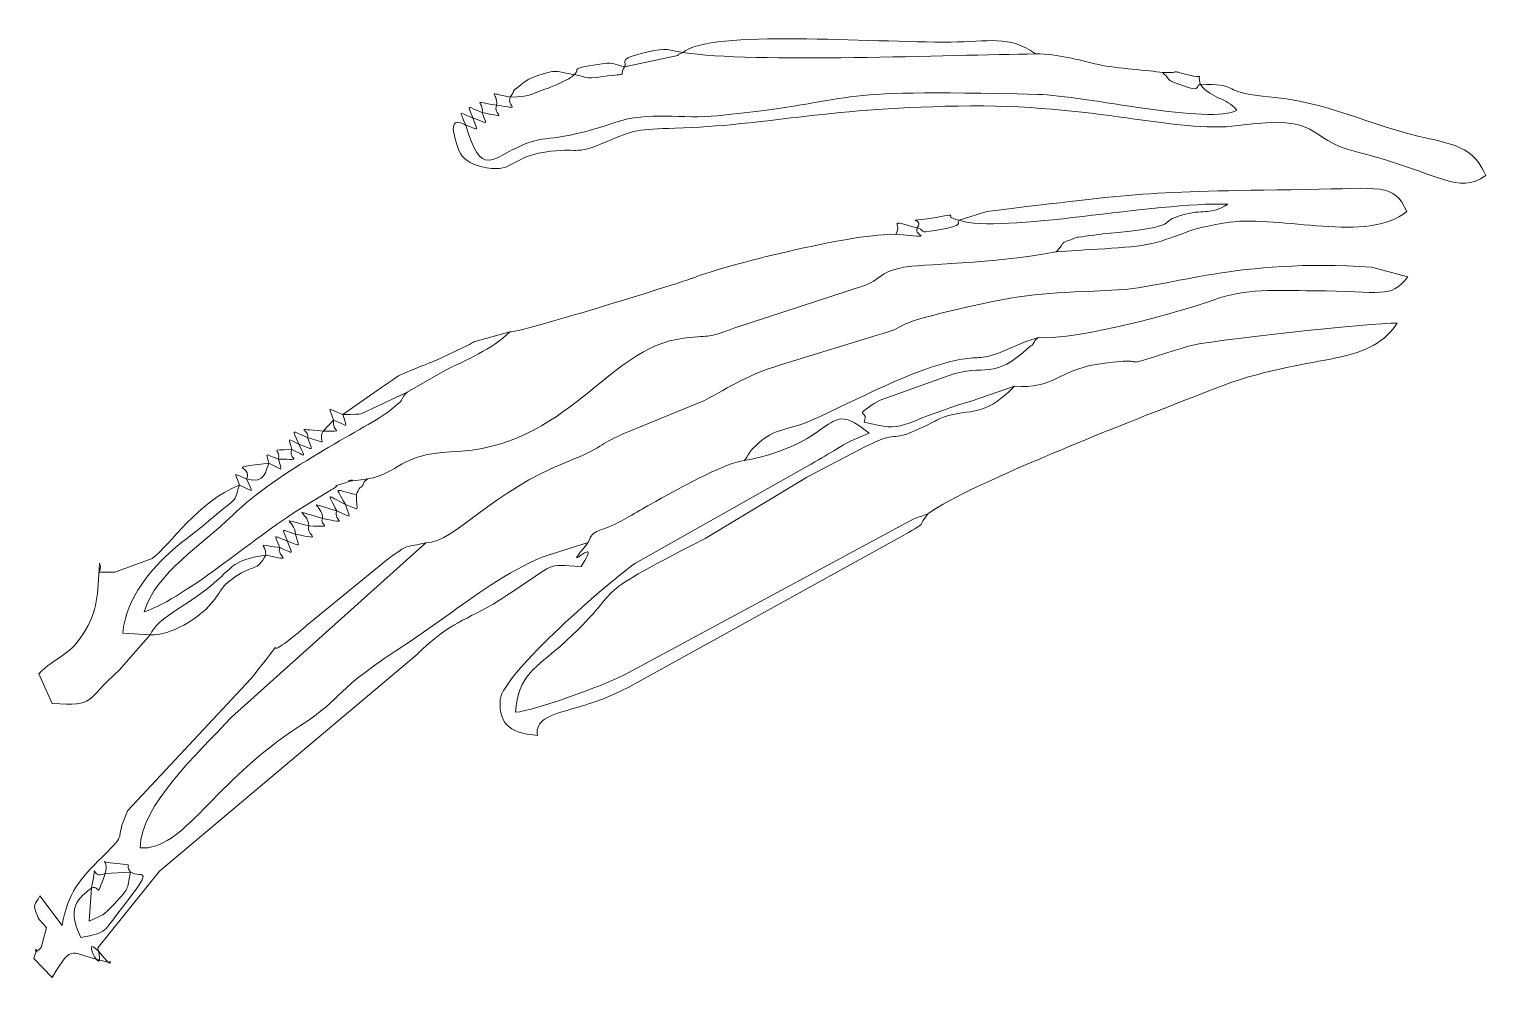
# Model space of a CAD drawing. Header units: millimetres. Extents: x -626 to 457, y -98 to 273.
# Drawn here: x 277.31 to 314.16, y 47.07 to 71.33 of the extents above; entities that cross this region are included whole.
import ezdxf

# ---------------------------------------------------------------- set-up
doc = ezdxf.new("R2010")
doc.units = ezdxf.units.MM
doc.header["$MEASUREMENT"] = 0
doc.layers.add('Layer 1', color=7, linetype='Continuous')

msp = doc.modelspace()

# ---------------------------------------------------------------- linework, layer by layer
at = {"layer": 'Layer 1', "color": 250, "lineweight": 9}
for points, knots in [([(292.3733, 70.3773), (292.0402, 70.4363), (292.1539, 70.5149), (291.6388, 70.4276), (291.6388, 70.4276), (290.9625, 70.313), (291.267, 70.3444), (291.1054, 70.1777), (291.1054, 70.1777), (290.6224, 70.2493), (290.6926, 70.3381), (290.0953, 70.1222), (290.0953, 70.1222), (289.9393, 70.0659), (289.8761, 70.0228), (289.747, 69.918), (289.747, 69.918), (289.4275, 69.6585), (289.6575, 69.8695), (289.4797, 69.6035), (289.4797, 69.6035), (288.8207, 69.7417), (289.178, 69.7419), (289.133, 69.4006), (289.133, 69.4006), (288.4492, 69.5201), (288.8174, 69.5136), (288.7713, 69.216), (288.7713, 69.216), (288.3743, 69.359), (288.3816, 69.4844), (288.53, 69.0865), (288.53, 69.0865), (288.133, 69.2329), (288.1978, 69.2901), (288.3533, 68.8974), (288.3533, 68.8974), (288.3487, 68.8938), (287.7815, 69.2988), (288.182, 68.2566), (288.182, 68.2566), (288.2597, 68.0543), (288.4702, 67.9165), (288.7375, 67.8516), (288.7375, 67.8516), (289.5638, 67.6512), (289.4173, 68.0655), (290.3588, 68.2165), (290.3588, 68.2165), (291.2271, 68.3558), (291.064, 68.1056), (291.9063, 68.4751), (291.9063, 68.4751), (292.6135, 68.7855), (292.7146, 68.795), (293.655, 68.8221), (293.655, 68.8221), (295.9469, 68.8879), (297.2999, 69.318), (300.8081, 69.3819), (300.8081, 69.3819), (304.3304, 69.446), (306.3005, 68.6804), (307.8845, 68.8868), (307.8845, 68.8868), (310.1106, 69.177), (309.5312, 68.5665), (310.8903, 68.2232), (310.8903, 68.2232), (313.0429, 67.6796), (313.4401, 67.1141), (314.1624, 67.6278), (314.1624, 67.6278), (313.8878, 68.1866), (313.6773, 68.348), (312.6988, 68.5626), (312.6988, 68.5626), (311.0967, 68.9141), (310.2338, 69.492), (308.5152, 69.6327), (308.5152, 69.6327), (308.5152, 69.6327), (308.1951, 69.6722), (308.1951, 69.6722), (308.1951, 69.6722), (307.4566, 69.817), (307.9209, 69.926), (306.9303, 69.9316), (306.9303, 69.9316), (306.8543, 70.2636), (307.0674, 70.0527), (306.6327, 70.1683), (306.6327, 70.1683), (306.1008, 70.3098), (306.5274, 70.2127), (305.9827, 70.2305), (305.9827, 70.2305), (306.2526, 69.9762), (306.0109, 70.0808), (306.4698, 69.9089), (306.4698, 69.9089), (306.9675, 69.7226), (306.7956, 69.876), (306.9303, 69.9316), (306.9303, 69.9316), (307.2634, 69.5361), (307.587, 69.6148), (307.8592, 69.2782), (307.8592, 69.2782), (307.2502, 68.894), (303.9852, 69.6457), (302.828, 69.6756), (302.828, 69.6756), (297.0443, 69.8248), (298.6548, 69.5348), (294.7254, 69.1378), (294.7254, 69.1378), (293.8369, 69.0482), (292.957, 69.2474), (292.1487, 68.9722), (292.1487, 68.9722), (290.4816, 68.4047), (290.4414, 68.6821), (289.7834, 68.3926), (289.7834, 68.3926), (289.0054, 68.0504), (288.7507, 67.5563), (288.3533, 68.8974), (288.3533, 68.8974), (288.7215, 68.7679), (288.6517, 68.7157), (288.53, 69.0865), (288.53, 69.0865), (288.9125, 68.9576), (288.8988, 68.8385), (288.7713, 69.216), (288.7713, 69.216), (289.5031, 69.0655), (289.0288, 69.1595), (289.133, 69.4006), (289.133, 69.4006), (289.8213, 69.302), (289.3797, 69.3507), (289.4797, 69.6035), (289.4797, 69.6035), (290.0145, 69.6293), (289.9239, 69.6507), (290.3586, 69.8069), (290.3586, 69.8069), (290.5096, 69.861), (290.6116, 69.9022), (290.7517, 69.968), (290.7517, 69.968), (290.9986, 70.0845), (291.0515, 70.135), (291.1054, 70.1777), (291.1054, 70.1777), (291.4376, 70.1216), (291.2849, 70.0551), (291.826, 70.1285), (291.826, 70.1285), (292.5366, 70.2251), (292.2054, 70.106), (292.3733, 70.3773), (292.3733, 70.3773), (292.3733, 70.3773), (293.7217, 70.6632), (293.7217, 70.6632), (293.7217, 70.6632), (293.744, 70.7217), (293.8086, 70.7076), (293.8478, 70.7362), (293.8478, 70.7362), (295.6214, 70.4664), (300.6502, 70.6788), (302.7645, 70.7003), (302.7645, 70.7003), (302.126, 71.1848), (301.5447, 71.0067), (300.6247, 70.9998), (300.6247, 70.9998), (298.5777, 70.9844), (294.5428, 71.3281), (293.8478, 70.7362), (293.8478, 70.7362), (293.4625, 70.7938), (293.4785, 70.8761), (292.9342, 70.746), (292.9342, 70.746), (292.121, 70.5513), (292.4681, 70.5017), (292.3733, 70.3773)], [0, 0, 0, 0, 0.0204082, 0.0204082, 0.0204082, 0.0204082, 0.0408163, 0.0408163, 0.0408163, 0.0408163, 0.0612245, 0.0612245, 0.0612245, 0.0612245, 0.0816327, 0.0816327, 0.0816327, 0.0816327, 0.1020408, 0.1020408, 0.1020408, 0.1020408, 0.122449, 0.122449, 0.122449, 0.122449, 0.1428571, 0.1428571, 0.1428571, 0.1428571, 0.1632653, 0.1632653, 0.1632653, 0.1632653, 0.1836735, 0.1836735, 0.1836735, 0.1836735, 0.2040816, 0.2040816, 0.2040816, 0.2040816, 0.2244898, 0.2244898, 0.2244898, 0.2244898, 0.244898, 0.244898, 0.244898, 0.244898, 0.2653061, 0.2653061, 0.2653061, 0.2653061, 0.2857143, 0.2857143, 0.2857143, 0.2857143, 0.3061224, 0.3061224, 0.3061224, 0.3061224, 0.3265306, 0.3265306, 0.3265306, 0.3265306, 0.3469388, 0.3469388, 0.3469388, 0.3469388, 0.3673469, 0.3673469, 0.3673469, 0.3673469, 0.3877551, 0.3877551, 0.3877551, 0.3877551, 0.4081633, 0.4081633, 0.4081633, 0.4081633, 0.4285714, 0.4285714, 0.4285714, 0.4285714, 0.4489796, 0.4489796, 0.4489796, 0.4489796, 0.4693878, 0.4693878, 0.4693878, 0.4693878, 0.4897959, 0.4897959, 0.4897959, 0.4897959, 0.5102041, 0.5102041, 0.5102041, 0.5102041, 0.5306122, 0.5306122, 0.5306122, 0.5306122, 0.5510204, 0.5510204, 0.5510204, 0.5510204, 0.5714286, 0.5714286, 0.5714286, 0.5714286, 0.5918367, 0.5918367, 0.5918367, 0.5918367, 0.6122449, 0.6122449, 0.6122449, 0.6122449, 0.6326531, 0.6326531, 0.6326531, 0.6326531, 0.6530612, 0.6530612, 0.6530612, 0.6530612, 0.6734694, 0.6734694, 0.6734694, 0.6734694, 0.6938776, 0.6938776, 0.6938776, 0.6938776, 0.7142857, 0.7142857, 0.7142857, 0.7142857, 0.7346939, 0.7346939, 0.7346939, 0.7346939, 0.755102, 0.755102, 0.755102, 0.755102, 0.7755102, 0.7755102, 0.7755102, 0.7755102, 0.7959184, 0.7959184, 0.7959184, 0.7959184, 0.8163265, 0.8163265, 0.8163265, 0.8163265, 0.8367347, 0.8367347, 0.8367347, 0.8367347, 0.8571429, 0.8571429, 0.8571429, 0.8571429, 0.877551, 0.877551, 0.877551, 0.877551, 0.8979592, 0.8979592, 0.8979592, 0.8979592, 0.9183673, 0.9183673, 0.9183673, 0.9183673, 0.9387755, 0.9387755, 0.9387755, 0.9387755, 0.9591837, 0.9591837, 0.9591837, 0.9591837, 1, 1, 1, 1]), ([(292.3733, 70.3773), (292.2054, 70.106), (292.5366, 70.2251), (291.826, 70.1285), (291.826, 70.1285), (291.2849, 70.0551), (291.4376, 70.1216), (291.1054, 70.1777), (291.1054, 70.1777), (291.0515, 70.135), (290.9986, 70.0845), (290.7517, 69.968), (290.7517, 69.968), (290.6116, 69.9022), (290.5096, 69.861), (290.3586, 69.8069), (290.3586, 69.8069), (289.9239, 69.6507), (290.0145, 69.6293), (289.4797, 69.6035), (289.4797, 69.6035), (289.3797, 69.3507), (289.8213, 69.302), (289.133, 69.4006), (289.133, 69.4006), (289.0288, 69.1595), (289.5031, 69.0655), (288.7713, 69.216), (288.7713, 69.216), (288.8988, 68.8385), (288.9125, 68.9576), (288.53, 69.0865), (288.53, 69.0865), (288.6517, 68.7157), (288.7215, 68.7679), (288.3533, 68.8974), (288.3533, 68.8974), (288.7507, 67.5563), (289.0054, 68.0504), (289.7834, 68.3926), (289.7834, 68.3926), (290.4414, 68.6821), (290.4816, 68.4047), (292.1487, 68.9722), (292.1487, 68.9722), (292.957, 69.2474), (293.8369, 69.0482), (294.7254, 69.1378), (294.7254, 69.1378), (298.6548, 69.5348), (297.0443, 69.8248), (302.828, 69.6756), (302.828, 69.6756), (303.9852, 69.6457), (307.2502, 68.894), (307.8592, 69.2782), (307.8592, 69.2782), (307.587, 69.6148), (307.2634, 69.5361), (306.9303, 69.9316), (306.9303, 69.9316), (306.7956, 69.876), (306.9675, 69.7226), (306.4698, 69.9089), (306.4698, 69.9089), (306.0109, 70.0808), (306.2526, 69.9762), (305.9827, 70.2305), (305.9827, 70.2305), (305.639, 70.2842), (304.8208, 70.3329), (304.3744, 70.4289), (304.3744, 70.4289), (303.7993, 70.5523), (303.3753, 70.7022), (302.7645, 70.7003), (302.7645, 70.7003), (300.6502, 70.6788), (295.6214, 70.4664), (293.8478, 70.7362), (293.8478, 70.7362), (293.8086, 70.7076), (293.744, 70.7217), (293.7217, 70.6632), (293.7217, 70.6632), (293.7217, 70.6632), (292.3733, 70.3773), (292.3733, 70.3773)], [0, 0, 0, 0, 0.0434783, 0.0434783, 0.0434783, 0.0434783, 0.0869565, 0.0869565, 0.0869565, 0.0869565, 0.1304348, 0.1304348, 0.1304348, 0.1304348, 0.173913, 0.173913, 0.173913, 0.173913, 0.2173913, 0.2173913, 0.2173913, 0.2173913, 0.2608696, 0.2608696, 0.2608696, 0.2608696, 0.3043478, 0.3043478, 0.3043478, 0.3043478, 0.3478261, 0.3478261, 0.3478261, 0.3478261, 0.3913043, 0.3913043, 0.3913043, 0.3913043, 0.4347826, 0.4347826, 0.4347826, 0.4347826, 0.4782609, 0.4782609, 0.4782609, 0.4782609, 0.5217391, 0.5217391, 0.5217391, 0.5217391, 0.5652174, 0.5652174, 0.5652174, 0.5652174, 0.6086957, 0.6086957, 0.6086957, 0.6086957, 0.6521739, 0.6521739, 0.6521739, 0.6521739, 0.6956522, 0.6956522, 0.6956522, 0.6956522, 0.7391304, 0.7391304, 0.7391304, 0.7391304, 0.7826087, 0.7826087, 0.7826087, 0.7826087, 0.826087, 0.826087, 0.826087, 0.826087, 0.8695652, 0.8695652, 0.8695652, 0.8695652, 0.9130435, 0.9130435, 0.9130435, 0.9130435, 1, 1, 1, 1]), ([(300.8374, 66.4901), (300.3212, 66.6114), (300.9749, 66.6807), (300.2547, 66.5648), (300.2547, 66.5648), (299.2799, 66.408), (299.9899, 66.6004), (299.7759, 66.2971), (299.7759, 66.2971), (298.9457, 66.515), (299.4254, 66.4383), (299.2314, 66.1334), (299.2314, 66.1334), (300.3377, 66.0468), (299.6559, 66.078), (299.7759, 66.2971), (299.7759, 66.2971), (300.06, 66.2185), (299.7018, 66.147), (300.2747, 66.243), (300.2747, 66.243), (301.034, 66.3701), (300.7401, 66.4143), (300.8374, 66.4901), (300.8374, 66.4901), (301.9168, 66.1371), (305.8103, 66.9655), (307.6359, 66.8975), (307.6359, 66.8975), (307.1599, 66.6081), (307.0973, 66.7808), (306.551, 66.6419), (306.551, 66.6419), (305.6754, 66.4191), (306.7263, 66.363), (304.476, 66.1442), (304.476, 66.1442), (304.4248, 66.1392), (303.8461, 66.0669), (303.8258, 66.0598), (303.8258, 66.0598), (303.2865, 65.8709), (303.5509, 65.9495), (303.2886, 65.692), (303.2886, 65.692), (303.8866, 65.7459), (305.1822, 65.7806), (305.681, 65.8962), (305.681, 65.8962), (306.4687, 66.079), (306.5365, 66.2805), (307.6701, 66.4399), (307.6701, 66.4399), (308.9826, 66.6244), (311.1721, 65.8967), (312.1597, 66.711), (312.1597, 66.711), (311.8331, 67.4496), (311.5121, 67.2932), (309.6101, 67.27), (309.6101, 67.27), (305.4395, 67.2191), (305.4766, 67.1849), (301.5332, 66.7154), (301.5332, 66.7154), (301.5332, 66.7154), (300.8374, 66.4901), (300.8374, 66.4901)], [0, 0, 0, 0, 0.0555556, 0.0555556, 0.0555556, 0.0555556, 0.1111111, 0.1111111, 0.1111111, 0.1111111, 0.1666667, 0.1666667, 0.1666667, 0.1666667, 0.2222222, 0.2222222, 0.2222222, 0.2222222, 0.2777778, 0.2777778, 0.2777778, 0.2777778, 0.3333333, 0.3333333, 0.3333333, 0.3333333, 0.3888889, 0.3888889, 0.3888889, 0.3888889, 0.4444444, 0.4444444, 0.4444444, 0.4444444, 0.5, 0.5, 0.5, 0.5, 0.5555556, 0.5555556, 0.5555556, 0.5555556, 0.6111111, 0.6111111, 0.6111111, 0.6111111, 0.6666667, 0.6666667, 0.6666667, 0.6666667, 0.7222222, 0.7222222, 0.7222222, 0.7222222, 0.7777778, 0.7777778, 0.7777778, 0.7777778, 0.8333333, 0.8333333, 0.8333333, 0.8333333, 0.8888889, 0.8888889, 0.8888889, 0.8888889, 1, 1, 1, 1]), ([(300.8374, 66.4901), (300.7401, 66.4143), (301.034, 66.3701), (300.2747, 66.243), (300.2747, 66.243), (299.7018, 66.147), (300.06, 66.2185), (299.7759, 66.2971), (299.7759, 66.2971), (299.6559, 66.078), (300.3377, 66.0468), (299.2314, 66.1334), (299.2314, 66.1334), (298.2771, 66.1793), (295.1401, 65.4137), (294.221, 65.0734), (294.221, 65.0734), (293.5318, 64.8183), (289.7303, 63.6563), (289.4715, 63.6659), (289.4715, 63.6659), (288.9898, 63.2043), (288.3888, 62.9739), (287.7819, 62.6674), (287.7819, 62.6674), (287.7819, 62.6674), (286.8708, 62.1383), (286.8708, 62.1383), (286.8708, 62.1383), (286.8313, 62.0896), (286.7813, 62.0761), (286.7562, 61.9891), (286.7562, 61.9891), (286.7321, 61.905), (286.673, 61.8803), (286.6392, 61.8502), (286.6392, 61.8502), (286.6392, 61.8502), (286.4012, 61.6438), (286.4012, 61.6438), (286.4012, 61.6438), (285.7335, 61.173), (283.6056, 60.1533), (282.4527, 59.0236), (282.4527, 59.0236), (281.6875, 58.2736), (280.5355, 57.597), (280.2158, 56.581), (280.2158, 56.581), (281.3236, 56.9565), (283.1237, 58.5723), (284.2778, 59.2603), (284.2778, 59.2603), (284.2778, 59.2603), (284.9471, 59.6686), (284.9471, 59.6686), (284.9471, 59.6686), (285.2728, 59.8499), (284.8474, 59.7041), (285.3144, 59.8503), (285.3144, 59.8503), (285.8632, 60.0218), (284.8383, 59.7908), (285.8747, 59.9458), (285.8747, 59.9458), (286.6646, 60.0877), (286.7051, 60.5843), (287.9749, 60.6281), (287.9749, 60.6281), (290.9735, 60.7312), (291.9, 63.2669), (293.8681, 63.5069), (293.8681, 63.5069), (294.6481, 63.602), (294.3994, 63.48), (295.1399, 63.7618), (295.1399, 63.7618), (295.1399, 63.7618), (298.4682, 64.8504), (298.4682, 64.8504), (298.4682, 64.8504), (298.9303, 65.034), (298.7328, 65.1466), (299.4313, 65.3011), (299.4313, 65.3011), (299.7863, 65.3795), (301.7318, 65.3942), (303.2886, 65.692), (303.2886, 65.692), (303.5509, 65.9495), (303.2865, 65.8709), (303.8258, 66.0598), (303.8258, 66.0598), (303.8461, 66.0669), (304.4248, 66.1392), (304.476, 66.1442), (304.476, 66.1442), (306.7263, 66.363), (305.6754, 66.4191), (306.551, 66.6419), (306.551, 66.6419), (307.0973, 66.7808), (307.1599, 66.6081), (307.6359, 66.8975), (307.6359, 66.8975), (305.8103, 66.9655), (301.9168, 66.1371), (300.8374, 66.4901)], [0, 0, 0, 0, 0.0357143, 0.0357143, 0.0357143, 0.0357143, 0.0714286, 0.0714286, 0.0714286, 0.0714286, 0.1071429, 0.1071429, 0.1071429, 0.1071429, 0.1428571, 0.1428571, 0.1428571, 0.1428571, 0.1785714, 0.1785714, 0.1785714, 0.1785714, 0.2142857, 0.2142857, 0.2142857, 0.2142857, 0.25, 0.25, 0.25, 0.25, 0.2857143, 0.2857143, 0.2857143, 0.2857143, 0.3214286, 0.3214286, 0.3214286, 0.3214286, 0.3571429, 0.3571429, 0.3571429, 0.3571429, 0.3928571, 0.3928571, 0.3928571, 0.3928571, 0.4285714, 0.4285714, 0.4285714, 0.4285714, 0.4642857, 0.4642857, 0.4642857, 0.4642857, 0.5, 0.5, 0.5, 0.5, 0.5357143, 0.5357143, 0.5357143, 0.5357143, 0.5714286, 0.5714286, 0.5714286, 0.5714286, 0.6071429, 0.6071429, 0.6071429, 0.6071429, 0.6428571, 0.6428571, 0.6428571, 0.6428571, 0.6785714, 0.6785714, 0.6785714, 0.6785714, 0.7142857, 0.7142857, 0.7142857, 0.7142857, 0.75, 0.75, 0.75, 0.75, 0.7857143, 0.7857143, 0.7857143, 0.7857143, 0.8214286, 0.8214286, 0.8214286, 0.8214286, 0.8571429, 0.8571429, 0.8571429, 0.8571429, 0.8928571, 0.8928571, 0.8928571, 0.8928571, 0.9285714, 0.9285714, 0.9285714, 0.9285714, 1, 1, 1, 1]), ([(287.3444, 58.3271), (287.3444, 58.3271), (282.4276, 53.9183), (282.4276, 53.9183), (282.4276, 53.9183), (281.5536, 52.9757), (280.1296, 51.6845), (280.116, 50.6085), (280.116, 50.6085), (281.2114, 50.5305), (281.9485, 52.266), (284.1464, 53.6866), (284.1464, 53.6866), (285.372, 54.4786), (284.8788, 54.5143), (286.9446, 55.829), (286.9446, 55.829), (286.9446, 55.829), (288.0148, 56.5832), (288.0148, 56.5832), (288.0148, 56.5832), (288.6506, 57.0391), (289.6233, 57.7423), (290.4377, 58.0198), (290.4377, 58.0198), (290.4377, 58.0198), (291.4552, 58.3377), (291.4552, 58.3377), (291.4552, 58.3377), (291.5624, 58.699), (291.751, 58.5816), (292.3107, 58.8956), (292.3107, 58.8956), (292.6137, 59.0656), (293.0059, 59.293), (293.3674, 59.4927), (293.3674, 59.4927), (293.89, 59.7817), (294.9599, 60.369), (295.4065, 60.4097), (295.4065, 60.4097), (295.6034, 60.69), (295.4667, 60.5685), (295.6996, 60.7933), (295.6996, 60.7933), (296.1825, 61.2598), (296.4808, 61.155), (297.1017, 61.4301), (297.1017, 61.4301), (298.2563, 61.9419), (299.6384, 62.722), (300.8088, 62.9568), (300.8088, 62.9568), (301.342, 63.0638), (301.3335, 62.949), (301.8783, 63.1417), (301.8783, 63.1417), (301.8783, 63.1417), (302.5217, 63.4203), (302.5217, 63.4203), (302.5217, 63.4203), (302.5674, 63.4376), (302.6393, 63.459), (302.6774, 63.4727), (302.6774, 63.4727), (302.7162, 63.4865), (302.7831, 63.5067), (302.8362, 63.5234), (302.8362, 63.5234), (303.8598, 63.4573), (306.4445, 64.1763), (307.2675, 64.4729), (307.2675, 64.4729), (308.1055, 64.7748), (308.8247, 64.7098), (309.7933, 64.7089), (309.7933, 64.7089), (311.561, 64.7074), (311.7395, 64.4841), (312.1842, 65.0607), (312.1842, 65.0607), (312.1842, 65.0607), (311.2732, 65.3069), (311.2732, 65.3069), (311.2732, 65.3069), (307.8404, 65.5306), (306.1982, 64.8025), (304.845, 64.7306), (304.845, 64.7306), (303.1149, 64.6385), (302.7149, 64.6786), (301.1341, 64.3176), (301.1341, 64.3176), (298.798, 63.7839), (299.8062, 63.8733), (298.7642, 63.5844), (298.7642, 63.5844), (298.7642, 63.5844), (296.5089, 62.8909), (296.5089, 62.8909), (296.5089, 62.8909), (295.4607, 62.5858), (295.0589, 62.2877), (294.3925, 61.9276), (294.3925, 61.9276), (294.3925, 61.9276), (292.2949, 61.066), (292.2949, 61.066), (292.2949, 61.066), (291.7406, 60.8299), (291.8342, 60.7383), (290.9603, 60.3981), (290.9603, 60.3981), (288.9682, 59.6223), (288.0927, 58.3438), (287.3444, 58.3271)], [0, 0, 0, 0, 0.0333333, 0.0333333, 0.0333333, 0.0333333, 0.0666667, 0.0666667, 0.0666667, 0.0666667, 0.1, 0.1, 0.1, 0.1, 0.1333333, 0.1333333, 0.1333333, 0.1333333, 0.1666667, 0.1666667, 0.1666667, 0.1666667, 0.2, 0.2, 0.2, 0.2, 0.2333333, 0.2333333, 0.2333333, 0.2333333, 0.2666667, 0.2666667, 0.2666667, 0.2666667, 0.3, 0.3, 0.3, 0.3, 0.3333333, 0.3333333, 0.3333333, 0.3333333, 0.3666667, 0.3666667, 0.3666667, 0.3666667, 0.4, 0.4, 0.4, 0.4, 0.4333333, 0.4333333, 0.4333333, 0.4333333, 0.4666667, 0.4666667, 0.4666667, 0.4666667, 0.5, 0.5, 0.5, 0.5, 0.5333333, 0.5333333, 0.5333333, 0.5333333, 0.5666667, 0.5666667, 0.5666667, 0.5666667, 0.6, 0.6, 0.6, 0.6, 0.6333333, 0.6333333, 0.6333333, 0.6333333, 0.6666667, 0.6666667, 0.6666667, 0.6666667, 0.7, 0.7, 0.7, 0.7, 0.7333333, 0.7333333, 0.7333333, 0.7333333, 0.7666667, 0.7666667, 0.7666667, 0.7666667, 0.8, 0.8, 0.8, 0.8, 0.8333333, 0.8333333, 0.8333333, 0.8333333, 0.8666667, 0.8666667, 0.8666667, 0.8666667, 0.9, 0.9, 0.9, 0.9, 0.9333333, 0.9333333, 0.9333333, 0.9333333, 1, 1, 1, 1]), ([(302.2376, 62.2947), (301.407, 61.416), (301.0355, 61.7794), (300.3106, 61.4567), (300.3106, 61.4567), (300.2786, 61.4426), (300.2381, 61.4117), (300.2064, 61.3959), (300.2064, 61.3959), (298.8489, 60.7123), (299.5292, 61.2895), (298.4707, 60.7645), (298.4707, 60.7645), (298.4707, 60.7645), (297.0322, 60.0166), (297.0322, 60.0166), (297.0322, 60.0166), (296.9859, 59.9881), (296.8501, 59.9066), (296.8035, 59.8785), (296.8035, 59.8785), (296.8035, 59.8785), (294.4087, 58.4406), (294.4087, 58.4406), (294.4087, 58.4406), (291.1303, 56.7558), (292.6275, 57.4092), (290.7309, 55.7008), (290.7309, 55.7008), (290.1808, 55.2053), (289.6625, 54.9761), (289.6121, 54.0396), (289.6121, 54.0396), (290.1117, 54.0879), (291.852, 54.7169), (292.3544, 54.9813), (292.3544, 54.9813), (292.3544, 54.9813), (299.6884, 58.9361), (299.6884, 58.9361), (299.6884, 58.9361), (299.7469, 58.958), (299.8155, 58.9807), (299.8645, 58.9987), (299.8645, 58.9987), (299.9147, 59.0169), (299.9849, 59.0409), (300.0451, 59.0624), (300.0451, 59.0624), (301.146, 59.8557), (305.5392, 61.5436), (307.2855, 62.2256), (307.2855, 62.2256), (309.7543, 63.19), (311.1281, 62.7138), (311.9225, 63.8859), (311.9225, 63.8859), (311.2884, 63.9039), (307.0487, 63.4382), (306.6281, 63.3048), (306.6281, 63.3048), (304.3696, 62.589), (306.0932, 63.1079), (304.3042, 62.8433), (304.3042, 62.8433), (303.4069, 62.7105), (303.2089, 62.2048), (302.2376, 62.2947)], [0, 0, 0, 0, 0.0555556, 0.0555556, 0.0555556, 0.0555556, 0.1111111, 0.1111111, 0.1111111, 0.1111111, 0.1666667, 0.1666667, 0.1666667, 0.1666667, 0.2222222, 0.2222222, 0.2222222, 0.2222222, 0.2777778, 0.2777778, 0.2777778, 0.2777778, 0.3333333, 0.3333333, 0.3333333, 0.3333333, 0.3888889, 0.3888889, 0.3888889, 0.3888889, 0.4444444, 0.4444444, 0.4444444, 0.4444444, 0.5, 0.5, 0.5, 0.5, 0.5555556, 0.5555556, 0.5555556, 0.5555556, 0.6111111, 0.6111111, 0.6111111, 0.6111111, 0.6666667, 0.6666667, 0.6666667, 0.6666667, 0.7222222, 0.7222222, 0.7222222, 0.7222222, 0.7777778, 0.7777778, 0.7777778, 0.7777778, 0.8333333, 0.8333333, 0.8333333, 0.8333333, 0.8888889, 0.8888889, 0.8888889, 0.8888889, 1, 1, 1, 1]), ([(285.2479, 61.5743), (284.8485, 61.7177), (284.8648, 61.8344), (285.0114, 61.4335), (285.0114, 61.4335), (285.0114, 61.4335), (284.7433, 61.1567), (284.7433, 61.1567), (284.7433, 61.1567), (283.9246, 61.2226), (284.4045, 61.2183), (284.3541, 60.996), (284.3541, 60.996), (283.9235, 61.1552), (283.9553, 61.2566), (284.1303, 60.8252), (284.1303, 60.8252), (283.8269, 60.9633), (283.8817, 61.0149), (283.9517, 60.6891), (283.9517, 60.6891), (283.3236, 60.6677), (283.6796, 60.716), (283.6159, 60.447), (283.6159, 60.447), (283.2761, 60.5542), (283.2926, 60.6675), (283.3745, 60.3441), (283.3745, 60.3441), (282.185, 60.194), (282.9757, 60.3062), (282.8111, 59.9456), (282.8111, 59.9456), (282.4557, 60.0847), (282.5034, 60.1509), (282.6285, 59.7892), (282.6285, 59.7892), (281.5621, 59.36), (280.8918, 58.2866), (280.4237, 57.9329), (280.4237, 57.9329), (280.4237, 57.9329), (279.4766, 57.584), (279.4766, 57.584), (279.4766, 57.584), (278.8074, 57.6169), (279.1981, 57.4956), (279.0902, 57.8105), (279.0902, 57.8105), (279.0398, 57.0057), (279.058, 56.6226), (278.675, 56.0246), (278.675, 56.0246), (278.283, 55.4127), (277.9685, 55.4515), (277.551, 55.0097), (277.551, 55.0097), (277.551, 55.0097), (277.8903, 54.2612), (277.8903, 54.2612), (277.8903, 54.2612), (279.0272, 54.2046), (278.6817, 54.3025), (279.5892, 55.1043), (279.5892, 55.1043), (279.5892, 55.1043), (280.3668, 55.999), (280.3668, 55.999), (280.3668, 55.999), (280.9113, 55.9811), (281.5855, 56.4099), (281.9156, 56.7893), (281.9156, 56.7893), (282.2086, 57.1263), (282.0808, 57.1653), (282.5315, 57.4727), (282.5315, 57.4727), (282.9785, 57.7776), (283.0773, 57.5985), (283.2928, 58.0172), (283.2928, 58.0172), (284.0844, 57.845), (283.5466, 57.9764), (283.6504, 58.2067), (283.6504, 58.2067), (284.027, 58.0577), (283.9714, 57.9933), (283.839, 58.3767), (283.839, 58.3767), (284.2048, 58.2467), (284.1481, 58.1761), (284.0443, 58.5491), (284.0443, 58.5491), (284.836, 58.3832), (284.2791, 58.5153), (284.3853, 58.759), (284.3853, 58.759), (285.0829, 58.7241), (284.6315, 58.757), (284.7314, 58.9465), (284.7314, 58.9465), (285.4671, 58.7958), (284.9913, 58.8854), (285.0887, 59.1365), (285.0887, 59.1365), (285.4879, 58.9766), (285.4433, 58.8893), (285.3092, 59.3002), (285.3092, 59.3002), (285.7092, 59.1469), (285.5871, 59.1027), (285.5871, 59.5525), (285.5871, 59.5525), (285.0242, 59.6552), (285.0357, 59.8042), (285.3092, 59.3002), (285.3092, 59.3002), (284.8262, 59.5278), (284.8468, 59.6385), (285.0887, 59.1365), (285.0887, 59.1365), (284.1925, 59.4109), (284.7433, 59.3028), (284.7314, 58.9465), (284.7314, 58.9465), (283.8269, 59.2045), (284.3736, 59.1196), (284.3853, 58.759), (284.3853, 58.759), (283.5308, 58.9651), (284.024, 58.9281), (284.0443, 58.5491), (284.0443, 58.5491), (283.6619, 58.6615), (283.6995, 58.7492), (283.839, 58.3767), (283.839, 58.3767), (283.4624, 58.506), (283.5083, 58.5796), (283.6504, 58.2067), (283.6504, 58.2067), (282.9744, 58.3048), (283.3203, 58.3247), (283.2928, 58.0172), (283.2928, 58.0172), (282.3832, 57.8937), (282.4557, 57.6646), (281.7761, 57.1374), (281.7761, 57.1374), (281.1177, 56.6265), (280.6135, 56.4671), (280.3668, 55.999), (280.3668, 55.999), (280.3668, 55.999), (279.6759, 56.0436), (279.6759, 56.0436), (279.6759, 56.0436), (279.7636, 56.9682), (280.4268, 57.6869), (280.945, 58.1497), (280.945, 58.1497), (281.2667, 58.4371), (281.516, 58.5959), (281.8582, 58.887), (281.8582, 58.887), (282.6604, 59.5692), (282.4531, 59.2868), (282.6285, 59.7892), (282.6285, 59.7892), (283.0182, 59.6223), (282.977, 59.5497), (282.8111, 59.9456), (282.8111, 59.9456), (283.2954, 59.812), (283.2837, 60.162), (283.3745, 60.3441), (283.3745, 60.3441), (283.7349, 60.1886), (283.7173, 60.0708), (283.6159, 60.447), (283.6159, 60.447), (284.3101, 60.4357), (283.8453, 60.4126), (283.9517, 60.6891), (283.9517, 60.6891), (284.327, 60.5241), (284.3042, 60.4399), (284.1303, 60.8252), (284.1303, 60.8252), (284.5271, 60.6935), (284.4864, 60.6006), (284.3541, 60.996), (284.3541, 60.996), (284.9607, 60.8022), (284.5908, 60.8713), (284.7433, 61.1567), (284.7433, 61.1567), (285.3614, 61.1557), (284.9469, 61.1128), (285.0114, 61.4335), (285.0114, 61.4335), (285.3919, 61.2858), (285.3588, 61.1838), (285.2479, 61.5743), (285.2479, 61.5743), (285.8483, 61.5914), (285.6178, 61.5622), (285.9741, 61.7166), (285.9741, 61.7166), (285.9741, 61.7166), (286.8708, 62.1383), (286.8708, 62.1383), (286.8708, 62.1383), (286.8708, 62.1383), (287.7819, 62.6674), (287.7819, 62.6674), (287.7819, 62.6674), (288.3888, 62.9739), (288.9898, 63.2043), (289.4715, 63.6659), (289.4715, 63.6659), (289.4715, 63.6659), (288.561, 63.4151), (288.561, 63.4151), (288.561, 63.4151), (288.5244, 63.3975), (288.4811, 63.3689), (288.4458, 63.351), (288.4458, 63.351), (288.4458, 63.351), (287.5948, 62.9444), (287.5948, 62.9444), (287.5948, 62.9444), (287.5523, 62.9267), (287.5051, 62.9074), (287.4618, 62.8896), (287.4618, 62.8896), (287.4068, 62.8671), (287.242, 62.8041), (287.1861, 62.7807), (287.1861, 62.7807), (286.4731, 62.4846), (286.8138, 62.6473), (286.1944, 62.2418), (286.1944, 62.2418), (286.1944, 62.2418), (285.2479, 61.5743), (285.2479, 61.5743)], [0, 0, 0, 0, 0.015873, 0.015873, 0.015873, 0.015873, 0.031746, 0.031746, 0.031746, 0.031746, 0.047619, 0.047619, 0.047619, 0.047619, 0.0634921, 0.0634921, 0.0634921, 0.0634921, 0.0793651, 0.0793651, 0.0793651, 0.0793651, 0.0952381, 0.0952381, 0.0952381, 0.0952381, 0.1111111, 0.1111111, 0.1111111, 0.1111111, 0.1269841, 0.1269841, 0.1269841, 0.1269841, 0.1428571, 0.1428571, 0.1428571, 0.1428571, 0.1587302, 0.1587302, 0.1587302, 0.1587302, 0.1746032, 0.1746032, 0.1746032, 0.1746032, 0.1904762, 0.1904762, 0.1904762, 0.1904762, 0.2063492, 0.2063492, 0.2063492, 0.2063492, 0.2222222, 0.2222222, 0.2222222, 0.2222222, 0.2380952, 0.2380952, 0.2380952, 0.2380952, 0.2539683, 0.2539683, 0.2539683, 0.2539683, 0.2698413, 0.2698413, 0.2698413, 0.2698413, 0.2857143, 0.2857143, 0.2857143, 0.2857143, 0.3015873, 0.3015873, 0.3015873, 0.3015873, 0.3174603, 0.3174603, 0.3174603, 0.3174603, 0.3333333, 0.3333333, 0.3333333, 0.3333333, 0.3492063, 0.3492063, 0.3492063, 0.3492063, 0.3650794, 0.3650794, 0.3650794, 0.3650794, 0.3809524, 0.3809524, 0.3809524, 0.3809524, 0.3968254, 0.3968254, 0.3968254, 0.3968254, 0.4126984, 0.4126984, 0.4126984, 0.4126984, 0.4285714, 0.4285714, 0.4285714, 0.4285714, 0.4444444, 0.4444444, 0.4444444, 0.4444444, 0.4603175, 0.4603175, 0.4603175, 0.4603175, 0.4761905, 0.4761905, 0.4761905, 0.4761905, 0.4920635, 0.4920635, 0.4920635, 0.4920635, 0.5079365, 0.5079365, 0.5079365, 0.5079365, 0.5238095, 0.5238095, 0.5238095, 0.5238095, 0.5396825, 0.5396825, 0.5396825, 0.5396825, 0.5555556, 0.5555556, 0.5555556, 0.5555556, 0.5714286, 0.5714286, 0.5714286, 0.5714286, 0.5873016, 0.5873016, 0.5873016, 0.5873016, 0.6031746, 0.6031746, 0.6031746, 0.6031746, 0.6190476, 0.6190476, 0.6190476, 0.6190476, 0.6349206, 0.6349206, 0.6349206, 0.6349206, 0.6507937, 0.6507937, 0.6507937, 0.6507937, 0.6666667, 0.6666667, 0.6666667, 0.6666667, 0.6825397, 0.6825397, 0.6825397, 0.6825397, 0.6984127, 0.6984127, 0.6984127, 0.6984127, 0.7142857, 0.7142857, 0.7142857, 0.7142857, 0.7301587, 0.7301587, 0.7301587, 0.7301587, 0.7460317, 0.7460317, 0.7460317, 0.7460317, 0.7619048, 0.7619048, 0.7619048, 0.7619048, 0.7777778, 0.7777778, 0.7777778, 0.7777778, 0.7936508, 0.7936508, 0.7936508, 0.7936508, 0.8095238, 0.8095238, 0.8095238, 0.8095238, 0.8253968, 0.8253968, 0.8253968, 0.8253968, 0.8412698, 0.8412698, 0.8412698, 0.8412698, 0.8571429, 0.8571429, 0.8571429, 0.8571429, 0.8730159, 0.8730159, 0.8730159, 0.8730159, 0.8888889, 0.8888889, 0.8888889, 0.8888889, 0.9047619, 0.9047619, 0.9047619, 0.9047619, 0.9206349, 0.9206349, 0.9206349, 0.9206349, 0.9365079, 0.9365079, 0.9365079, 0.9365079, 0.952381, 0.952381, 0.952381, 0.952381, 0.968254, 0.968254, 0.968254, 0.968254, 1, 1, 1, 1]), ([(295.4065, 60.4097), (297.8591, 60.8836), (297.3997, 62.054), (298.5604, 61.1002), (298.5604, 61.1002), (298.0841, 60.9189), (298.0833, 60.9057), (297.6659, 60.6588), (297.6659, 60.6588), (297.4634, 60.539), (297.2813, 60.4273), (296.9824, 60.2618), (296.9824, 60.2618), (296.9824, 60.2618), (292.6481, 57.814), (292.6481, 57.814), (292.6481, 57.814), (292.0317, 57.3997), (289.2807, 55.0027), (289.2289, 54.3656), (289.2289, 54.3656), (289.1728, 53.6753), (289.5755, 53.4999), (290.1724, 53.4561), (290.1724, 53.4561), (290.1082, 53.8269), (290.3993, 53.9443), (291.0595, 54.1327), (291.0595, 54.1327), (291.701, 54.3157), (291.834, 54.3656), (292.4668, 54.669), (292.4668, 54.669), (292.4668, 54.669), (299.4384, 58.5192), (299.4384, 58.5192), (299.4384, 58.5192), (300.1101, 58.9329), (299.7057, 58.6331), (300.0451, 59.0624), (300.0451, 59.0624), (299.9849, 59.0409), (299.9147, 59.0169), (299.8645, 58.9987), (299.8645, 58.9987), (299.8155, 58.9807), (299.7469, 58.958), (299.6884, 58.9361), (299.6884, 58.9361), (299.6884, 58.9361), (292.3544, 54.9813), (292.3544, 54.9813), (292.3544, 54.9813), (291.852, 54.7169), (290.1117, 54.0879), (289.6121, 54.0396), (289.6121, 54.0396), (289.6625, 54.9761), (290.1808, 55.2053), (290.7309, 55.7008), (290.7309, 55.7008), (292.6275, 57.4092), (291.1303, 56.7558), (294.4087, 58.4406), (294.4087, 58.4406), (294.4087, 58.4406), (296.8035, 59.8785), (296.8035, 59.8785), (296.8035, 59.8785), (296.8501, 59.9066), (296.9859, 59.9881), (297.0322, 60.0166), (297.0322, 60.0166), (297.0322, 60.0166), (298.4707, 60.7645), (298.4707, 60.7645), (298.4707, 60.7645), (299.5292, 61.2895), (298.8489, 60.7123), (300.2064, 61.3959), (300.2064, 61.3959), (300.2381, 61.4117), (300.2786, 61.4426), (300.3106, 61.4567), (300.3106, 61.4567), (301.0355, 61.7794), (301.407, 61.416), (302.2376, 62.2947), (302.2376, 62.2947), (302.2376, 62.2947), (301.1401, 61.9176), (301.1401, 61.9176), (301.1401, 61.9176), (299.1775, 61.3194), (299.5052, 61.0998), (298.4335, 61.3861), (298.4335, 61.3861), (298.5775, 61.7337), (298.046, 61.4543), (298.835, 61.9419), (298.835, 61.9419), (298.835, 61.9419), (300.5569, 62.5578), (300.5569, 62.5578), (300.5569, 62.5578), (301.5272, 62.8842), (301.6757, 62.4134), (302.6281, 63.2951), (302.6281, 63.2951), (302.6534, 63.3185), (302.7143, 63.3384), (302.7325, 63.407), (302.7325, 63.407), (302.7511, 63.477), (302.8033, 63.4833), (302.8362, 63.5234), (302.8362, 63.5234), (302.7831, 63.5067), (302.7162, 63.4865), (302.6774, 63.4727), (302.6774, 63.4727), (302.6393, 63.459), (302.5674, 63.4376), (302.5217, 63.4203), (302.5217, 63.4203), (302.5217, 63.4203), (301.8783, 63.1417), (301.8783, 63.1417), (301.8783, 63.1417), (301.3335, 62.949), (301.342, 63.0638), (300.8088, 62.9568), (300.8088, 62.9568), (299.6384, 62.722), (298.2563, 61.9419), (297.1017, 61.4301), (297.1017, 61.4301), (296.4808, 61.155), (296.1825, 61.2598), (295.6996, 60.7933), (295.6996, 60.7933), (295.4667, 60.5685), (295.6034, 60.69), (295.4065, 60.4097)], [0, 0, 0, 0, 0.027027, 0.027027, 0.027027, 0.027027, 0.0540541, 0.0540541, 0.0540541, 0.0540541, 0.0810811, 0.0810811, 0.0810811, 0.0810811, 0.1081081, 0.1081081, 0.1081081, 0.1081081, 0.1351351, 0.1351351, 0.1351351, 0.1351351, 0.1621622, 0.1621622, 0.1621622, 0.1621622, 0.1891892, 0.1891892, 0.1891892, 0.1891892, 0.2162162, 0.2162162, 0.2162162, 0.2162162, 0.2432432, 0.2432432, 0.2432432, 0.2432432, 0.2702703, 0.2702703, 0.2702703, 0.2702703, 0.2972973, 0.2972973, 0.2972973, 0.2972973, 0.3243243, 0.3243243, 0.3243243, 0.3243243, 0.3513514, 0.3513514, 0.3513514, 0.3513514, 0.3783784, 0.3783784, 0.3783784, 0.3783784, 0.4054054, 0.4054054, 0.4054054, 0.4054054, 0.4324324, 0.4324324, 0.4324324, 0.4324324, 0.4594595, 0.4594595, 0.4594595, 0.4594595, 0.4864865, 0.4864865, 0.4864865, 0.4864865, 0.5135135, 0.5135135, 0.5135135, 0.5135135, 0.5405405, 0.5405405, 0.5405405, 0.5405405, 0.5675676, 0.5675676, 0.5675676, 0.5675676, 0.5945946, 0.5945946, 0.5945946, 0.5945946, 0.6216216, 0.6216216, 0.6216216, 0.6216216, 0.6486486, 0.6486486, 0.6486486, 0.6486486, 0.6756757, 0.6756757, 0.6756757, 0.6756757, 0.7027027, 0.7027027, 0.7027027, 0.7027027, 0.7297297, 0.7297297, 0.7297297, 0.7297297, 0.7567568, 0.7567568, 0.7567568, 0.7567568, 0.7837838, 0.7837838, 0.7837838, 0.7837838, 0.8108108, 0.8108108, 0.8108108, 0.8108108, 0.8378378, 0.8378378, 0.8378378, 0.8378378, 0.8648649, 0.8648649, 0.8648649, 0.8648649, 0.8918919, 0.8918919, 0.8918919, 0.8918919, 0.9189189, 0.9189189, 0.9189189, 0.9189189, 0.9459459, 0.9459459, 0.9459459, 0.9459459, 1, 1, 1, 1]), ([(285.2479, 61.5743), (285.3588, 61.1838), (285.3919, 61.2858), (285.0114, 61.4335), (285.0114, 61.4335), (284.9469, 61.1128), (285.3614, 61.1557), (284.7433, 61.1567), (284.7433, 61.1567), (284.5908, 60.8713), (284.9607, 60.8022), (284.3541, 60.996), (284.3541, 60.996), (284.4864, 60.6006), (284.5271, 60.6935), (284.1303, 60.8252), (284.1303, 60.8252), (284.3042, 60.4399), (284.327, 60.5241), (283.9517, 60.6891), (283.9517, 60.6891), (283.8453, 60.4126), (284.3101, 60.4357), (283.6159, 60.447), (283.6159, 60.447), (283.7173, 60.0708), (283.7349, 60.1886), (283.3745, 60.3441), (283.3745, 60.3441), (283.2837, 60.162), (283.2954, 59.812), (282.8111, 59.9456), (282.8111, 59.9456), (282.977, 59.5497), (283.0182, 59.6223), (282.6285, 59.7892), (282.6285, 59.7892), (282.4531, 59.2868), (282.6604, 59.5692), (281.8582, 58.887), (281.8582, 58.887), (281.516, 58.5959), (281.2667, 58.4371), (280.945, 58.1497), (280.945, 58.1497), (280.4268, 57.6869), (279.7636, 56.9682), (279.6759, 56.0436), (279.6759, 56.0436), (279.6759, 56.0436), (280.3668, 55.999), (280.3668, 55.999), (280.3668, 55.999), (280.6135, 56.4671), (281.1177, 56.6265), (281.7761, 57.1374), (281.7761, 57.1374), (282.4557, 57.6646), (282.3832, 57.8937), (283.2928, 58.0172), (283.2928, 58.0172), (283.3203, 58.3247), (282.9744, 58.3048), (283.6504, 58.2067), (283.6504, 58.2067), (283.5083, 58.5796), (283.4624, 58.506), (283.839, 58.3767), (283.839, 58.3767), (283.6995, 58.7492), (283.6619, 58.6615), (284.0443, 58.5491), (284.0443, 58.5491), (284.024, 58.9281), (283.5308, 58.9651), (284.3853, 58.759), (284.3853, 58.759), (284.3736, 59.1196), (283.8269, 59.2045), (284.7314, 58.9465), (284.7314, 58.9465), (284.7433, 59.3028), (284.1925, 59.4109), (285.0887, 59.1365), (285.0887, 59.1365), (284.8468, 59.6385), (284.8262, 59.5278), (285.3092, 59.3002), (285.3092, 59.3002), (285.0357, 59.8042), (285.0242, 59.6552), (285.5871, 59.5525), (285.5871, 59.5525), (285.6094, 59.6093), (285.6614, 59.6946), (285.6783, 59.7201), (285.6783, 59.7201), (285.691, 59.7394), (285.7545, 59.7665), (285.7653, 59.8276), (285.7653, 59.8276), (285.7777, 59.8988), (285.8366, 59.9079), (285.8747, 59.9458), (285.8747, 59.9458), (284.8383, 59.7908), (285.8632, 60.0218), (285.3144, 59.8503), (285.3144, 59.8503), (284.8474, 59.7041), (285.2728, 59.8499), (284.9471, 59.6686), (284.9471, 59.6686), (284.9471, 59.6686), (284.2778, 59.2603), (284.2778, 59.2603), (284.2778, 59.2603), (283.1237, 58.5723), (281.3236, 56.9565), (280.2158, 56.581), (280.2158, 56.581), (280.5355, 57.597), (281.6875, 58.2736), (282.4527, 59.0236), (282.4527, 59.0236), (283.6056, 60.1533), (285.7335, 61.173), (286.4012, 61.6438), (286.4012, 61.6438), (286.4012, 61.6438), (286.6392, 61.8502), (286.6392, 61.8502), (286.6392, 61.8502), (286.673, 61.8803), (286.7321, 61.905), (286.7562, 61.9891), (286.7562, 61.9891), (286.7813, 62.0761), (286.8313, 62.0896), (286.8708, 62.1383), (286.8708, 62.1383), (286.8708, 62.1383), (285.9741, 61.7166), (285.9741, 61.7166), (285.9741, 61.7166), (285.6178, 61.5622), (285.8483, 61.5914), (285.2479, 61.5743)], [0, 0, 0, 0, 0.0263158, 0.0263158, 0.0263158, 0.0263158, 0.0526316, 0.0526316, 0.0526316, 0.0526316, 0.0789474, 0.0789474, 0.0789474, 0.0789474, 0.1052632, 0.1052632, 0.1052632, 0.1052632, 0.1315789, 0.1315789, 0.1315789, 0.1315789, 0.1578947, 0.1578947, 0.1578947, 0.1578947, 0.1842105, 0.1842105, 0.1842105, 0.1842105, 0.2105263, 0.2105263, 0.2105263, 0.2105263, 0.2368421, 0.2368421, 0.2368421, 0.2368421, 0.2631579, 0.2631579, 0.2631579, 0.2631579, 0.2894737, 0.2894737, 0.2894737, 0.2894737, 0.3157895, 0.3157895, 0.3157895, 0.3157895, 0.3421053, 0.3421053, 0.3421053, 0.3421053, 0.3684211, 0.3684211, 0.3684211, 0.3684211, 0.3947368, 0.3947368, 0.3947368, 0.3947368, 0.4210526, 0.4210526, 0.4210526, 0.4210526, 0.4473684, 0.4473684, 0.4473684, 0.4473684, 0.4736842, 0.4736842, 0.4736842, 0.4736842, 0.5, 0.5, 0.5, 0.5, 0.5263158, 0.5263158, 0.5263158, 0.5263158, 0.5526316, 0.5526316, 0.5526316, 0.5526316, 0.5789474, 0.5789474, 0.5789474, 0.5789474, 0.6052632, 0.6052632, 0.6052632, 0.6052632, 0.6315789, 0.6315789, 0.6315789, 0.6315789, 0.6578947, 0.6578947, 0.6578947, 0.6578947, 0.6842105, 0.6842105, 0.6842105, 0.6842105, 0.7105263, 0.7105263, 0.7105263, 0.7105263, 0.7368421, 0.7368421, 0.7368421, 0.7368421, 0.7631579, 0.7631579, 0.7631579, 0.7631579, 0.7894737, 0.7894737, 0.7894737, 0.7894737, 0.8157895, 0.8157895, 0.8157895, 0.8157895, 0.8421053, 0.8421053, 0.8421053, 0.8421053, 0.8684211, 0.8684211, 0.8684211, 0.8684211, 0.8947368, 0.8947368, 0.8947368, 0.8947368, 0.9210526, 0.9210526, 0.9210526, 0.9210526, 0.9473684, 0.9473684, 0.9473684, 0.9473684, 1, 1, 1, 1]), ([(291.4552, 58.3377), (291.4552, 58.3377), (290.4377, 58.0198), (290.4377, 58.0198), (290.4377, 58.0198), (289.6233, 57.7423), (288.6506, 57.0391), (288.0148, 56.5832), (288.0148, 56.5832), (288.0148, 56.5832), (286.9446, 55.829), (286.9446, 55.829), (286.9446, 55.829), (284.8788, 54.5143), (285.372, 54.4786), (284.1464, 53.6866), (284.1464, 53.6866), (281.9485, 52.266), (281.2114, 50.5305), (280.116, 50.6085), (280.116, 50.6085), (280.1296, 51.6845), (281.5536, 52.9757), (282.4276, 53.9183), (282.4276, 53.9183), (282.4276, 53.9183), (287.3444, 58.3271), (287.3444, 58.3271), (287.3444, 58.3271), (286.8352, 58.2106), (286.944, 58.3342), (286.3492, 57.8926), (286.3492, 57.8926), (286.3191, 57.8703), (286.2812, 57.8339), (286.2524, 57.811), (286.2524, 57.811), (286.2524, 57.811), (284.3281, 56.2397), (284.3281, 56.2397), (284.3281, 56.2397), (284.3017, 56.2156), (284.2631, 56.1771), (284.2356, 56.1541), (284.2356, 56.1541), (282.8614, 55.001), (284.1795, 56.4586), (282.9149, 54.8847), (282.9149, 54.8847), (282.9149, 54.8847), (279.7965, 51.5448), (279.7965, 51.5448), (279.7965, 51.5448), (279.4103, 50.6687), (279.8669, 51.0843), (279.1628, 50.3867), (279.1628, 50.3867), (278.5793, 49.8089), (278.2906, 49.4794), (278.142, 48.6434), (278.142, 48.6434), (278.142, 48.6434), (277.5822, 49.3967), (277.5822, 49.3967), (277.5822, 49.3967), (277.4472, 49.1433), (277.3829, 49.212), (277.5172, 48.8862), (277.5172, 48.8862), (277.5728, 48.7506), (277.6606, 48.6941), (277.7511, 48.5862), (277.7511, 48.5862), (277.7511, 48.5862), (277.6157, 48.0868), (277.6157, 48.0868), (277.6157, 48.0868), (277.308, 47.7888), (277.6159, 48.3129), (277.4253, 47.8111), (277.4253, 47.8111), (277.4253, 47.8111), (277.8865, 47.3277), (277.8865, 47.3277), (277.8865, 47.3277), (278.4658, 48.2521), (278.2579, 47.9324), (279.3534, 47.7084), (279.3534, 47.7084), (279.3289, 47.8297), (279.453, 47.5254), (279.1968, 47.8388), (279.1968, 47.8388), (278.4623, 48.7372), (279.2743, 47.0669), (279.0484, 48.0842), (279.0484, 48.0842), (279.0484, 48.0842), (280.6048, 50.0235), (280.6048, 50.0235), (280.6048, 50.0235), (280.6048, 50.0235), (287.0904, 55.4788), (287.0904, 55.4788), (287.0904, 55.4788), (287.119, 55.5031), (287.1564, 55.5423), (287.1844, 55.5672), (287.1844, 55.5672), (287.2125, 55.5921), (287.2491, 55.6324), (287.2771, 55.6577), (287.2771, 55.6577), (288.1267, 56.4237), (288.3834, 56.3404), (289.3885, 56.994), (289.3885, 56.994), (290.7335, 57.869), (290.3168, 57.7737), (291.2717, 57.7282), (291.2717, 57.7282), (291.897, 58.6981), (290.6203, 57.3408), (291.4552, 58.3377)], [0, 0, 0, 0, 0.03125, 0.03125, 0.03125, 0.03125, 0.0625, 0.0625, 0.0625, 0.0625, 0.09375, 0.09375, 0.09375, 0.09375, 0.125, 0.125, 0.125, 0.125, 0.15625, 0.15625, 0.15625, 0.15625, 0.1875, 0.1875, 0.1875, 0.1875, 0.21875, 0.21875, 0.21875, 0.21875, 0.25, 0.25, 0.25, 0.25, 0.28125, 0.28125, 0.28125, 0.28125, 0.3125, 0.3125, 0.3125, 0.3125, 0.34375, 0.34375, 0.34375, 0.34375, 0.375, 0.375, 0.375, 0.375, 0.40625, 0.40625, 0.40625, 0.40625, 0.4375, 0.4375, 0.4375, 0.4375, 0.46875, 0.46875, 0.46875, 0.46875, 0.5, 0.5, 0.5, 0.5, 0.53125, 0.53125, 0.53125, 0.53125, 0.5625, 0.5625, 0.5625, 0.5625, 0.59375, 0.59375, 0.59375, 0.59375, 0.625, 0.625, 0.625, 0.625, 0.65625, 0.65625, 0.65625, 0.65625, 0.6875, 0.6875, 0.6875, 0.6875, 0.71875, 0.71875, 0.71875, 0.71875, 0.75, 0.75, 0.75, 0.75, 0.78125, 0.78125, 0.78125, 0.78125, 0.8125, 0.8125, 0.8125, 0.8125, 0.84375, 0.84375, 0.84375, 0.84375, 0.875, 0.875, 0.875, 0.875, 0.90625, 0.90625, 0.90625, 0.90625, 0.9375, 0.9375, 0.9375, 0.9375, 1, 1, 1, 1]), ([(278.8884, 49.5962), (279.0499, 50.4216), (278.8232, 49.7801), (279.2338, 49.9603), (279.2338, 49.9603), (279.3525, 50.3822), (278.9559, 50.2563), (279.537, 50.2113), (279.537, 50.2113), (280.0064, 50.1749), (279.7045, 50.2093), (279.8723, 49.993), (279.8723, 49.993), (280.171, 49.8379), (280.5069, 50.1784), (279.6137, 49.0367), (279.6137, 49.0367), (279.194, 48.5003), (279.301, 48.4667), (278.6198, 48.3454), (278.6198, 48.3454), (278.1743, 49.1725), (278.701, 49.4268), (278.8884, 49.5962)], [0, 0, 0, 0, 0.1428571, 0.1428571, 0.1428571, 0.1428571, 0.2857143, 0.2857143, 0.2857143, 0.2857143, 0.4285714, 0.4285714, 0.4285714, 0.4285714, 0.5714286, 0.5714286, 0.5714286, 0.5714286, 0.7142857, 0.7142857, 0.7142857, 0.7142857, 1, 1, 1, 1]), ([(278.8884, 49.5962), (278.701, 49.4268), (278.1743, 49.1725), (278.6198, 48.3454), (278.6198, 48.3454), (279.301, 48.4667), (279.194, 48.5003), (279.6137, 49.0367), (279.6137, 49.0367), (280.5069, 50.1784), (280.171, 49.8379), (279.8723, 49.993), (279.8723, 49.993), (279.7045, 50.2093), (280.0064, 50.1749), (279.537, 50.2113), (279.537, 50.2113), (278.9559, 50.2563), (279.3525, 50.3822), (279.2338, 49.9603), (279.2338, 49.9603), (278.8232, 49.7801), (279.0499, 50.4216), (278.8884, 49.5962)], [0, 0, 0, 0, 0.1428571, 0.1428571, 0.1428571, 0.1428571, 0.2857143, 0.2857143, 0.2857143, 0.2857143, 0.4285714, 0.4285714, 0.4285714, 0.4285714, 0.5714286, 0.5714286, 0.5714286, 0.5714286, 0.7142857, 0.7142857, 0.7142857, 0.7142857, 1, 1, 1, 1]), ([(278.8884, 49.5962), (279.1329, 49.6858), (278.967, 49.2414), (279.2338, 49.9603), (279.2338, 49.9603), (279.2338, 49.9603), (279.8723, 49.993), (279.8723, 49.993), (279.8723, 49.993), (279.7681, 49.5141), (279.8634, 49.6217), (279.4552, 49.1834), (279.4552, 49.1834), (279.1554, 48.8615), (279.2106, 48.9386), (278.8284, 48.7582), (278.8284, 48.7582), (278.8284, 48.7582), (278.8884, 49.5962), (278.8884, 49.5962)], [0, 0, 0, 0, 0.1666667, 0.1666667, 0.1666667, 0.1666667, 0.3333333, 0.3333333, 0.3333333, 0.3333333, 0.5, 0.5, 0.5, 0.5, 0.6666667, 0.6666667, 0.6666667, 0.6666667, 1, 1, 1, 1]), ([(278.8884, 49.5962), (278.8884, 49.5962), (278.8284, 48.7582), (278.8284, 48.7582), (278.8284, 48.7582), (279.2106, 48.9386), (279.1554, 48.8615), (279.4552, 49.1834), (279.4552, 49.1834), (279.8634, 49.6217), (279.7681, 49.5141), (279.8723, 49.993), (279.8723, 49.993), (279.8723, 49.993), (279.2338, 49.9603), (279.2338, 49.9603), (279.2338, 49.9603), (278.967, 49.2414), (279.1329, 49.6858), (278.8884, 49.5962)], [0, 0, 0, 0, 0.1666667, 0.1666667, 0.1666667, 0.1666667, 0.3333333, 0.3333333, 0.3333333, 0.3333333, 0.5, 0.5, 0.5, 0.5, 0.6666667, 0.6666667, 0.6666667, 0.6666667, 1, 1, 1, 1])]:
    msp.add_open_spline(points, degree=3, knots=knots, dxfattribs=at)

doc.saveas('drawing.dxf')
